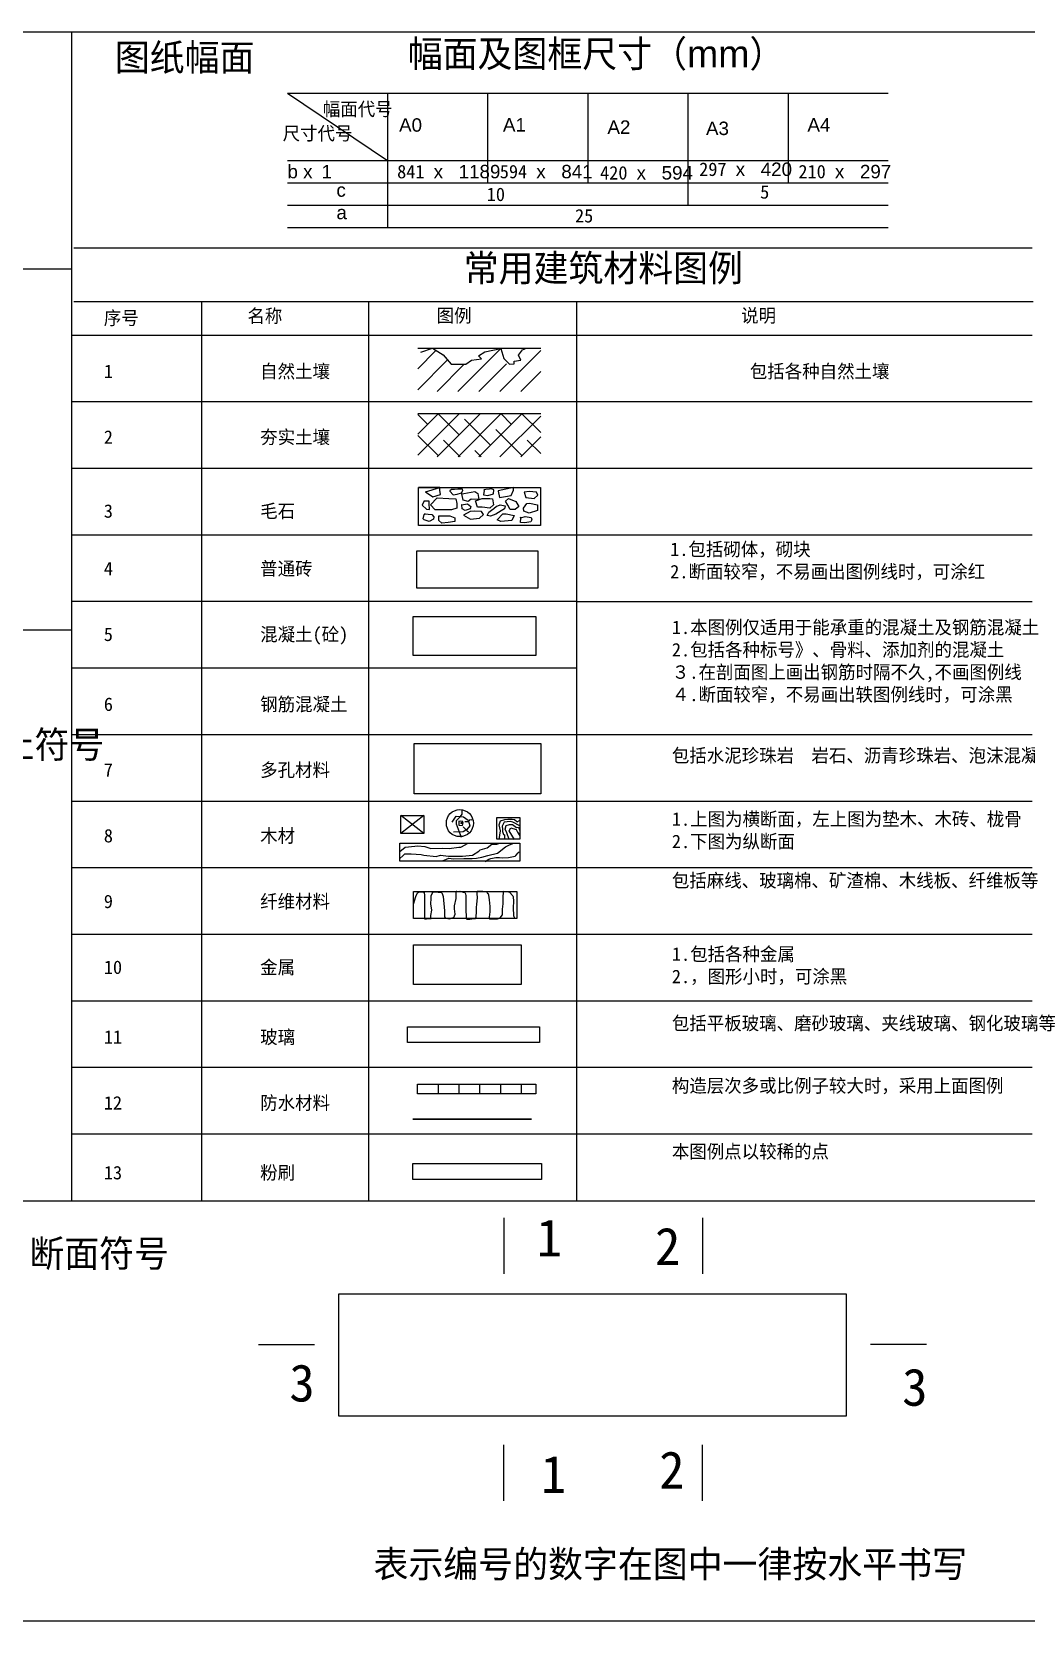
# Model space of a CAD drawing. Header units: metres. Extents: x -3732 to 0, y 0 to 35482.
# Drawn here: x -3530.2 to -3423.5, y 35310.8 to 35481.3 of the extents above; entities that cross this region are included whole.
import ezdxf

# ---------------------------------------------------------------- set-up
doc = ezdxf.new("R2010")
doc.units = ezdxf.units.M
for name, color, linetype in [('文本', 7, 'Continuous'), ('粗实线', 7, 'Continuous'), ('细实线', 2, 'Continuous'), ('超细实线', 1, 'Continuous')]:
    doc.layers.add(name, color=color, linetype=linetype)

# ---------------------------------------------------------------- blocks, each defined once
blk = doc.blocks.new('wef')
at = {"layer": '粗实线'}
for p, q in [((-3488.77, 35440.37), (-3475.59, 35440.37)), ((-3488.77, 35435.91), (-3484.31, 35440.37)), ((-3488.77, 35438.15), (-3486.55, 35440.37)), ((-3487.71, 35439.21), (-3488.77, 35440.28)), ((-3486.71, 35435.72), (-3482.06, 35440.37)), ((-3484.34, 35438.09), (-3486.62, 35440.37)), ((-3484.46, 35435.72), (-3479.82, 35440.37)), ((-3482.22, 35435.72), (-3477.57, 35440.37)), ((-3482.09, 35440.34), (-3482.13, 35440.37)), ((-3479.97, 35435.72), (-3475.59, 35440.1)), ((-3478.73, 35439.21), (-3479.88, 35440.37)), ((-3475.59, 35438.32), (-3477.64, 35440.37)), ((-3480.97, 35436.97), (-3483.78, 35439.77)), ((-3477.6, 35435.85), (-3480.41, 35438.65)), ((-3486.58, 35435.85), (-3488.77, 35438.03)), ((-3484.22, 35435.72), (-3486.02, 35437.53)), ((-3477.73, 35435.72), (-3475.59, 35437.86)), ((-3475.59, 35436.08), (-3477.04, 35437.53)), ((-3481.97, 35435.72), (-3482.66, 35436.41))]:
    blk.add_line(p, q, dxfattribs=at)
blk = doc.blocks.new('asdas')
at = {"layer": '粗实线'}
for points in [[(2.03, -1.59), (2.83, -2.15), (3.65, -1.87), (3.57, -1.41), (3.57, -1.12), (1.29, -1.12)], [(2.03, -1.59), (3.57, -1.12)], [(10.95, -2.33), (11.72, -2.64), (12.03, -3.16), (11.65, -3.49), (11.11, -3.49), (11.11, -3.49), (10.87, -3.03), (10.62, -2.62), (10.95, -2.33)]]:
    blk.add_lwpolyline(points, dxfattribs=at)
for points in [[(1.29, -1.12), (14.38, -1.12), (14.38, -5.22), (1.29, -5.22)], [(4.65, -1.54), (4.99, -1.92), (5.42, -1.85), (5.91, -1.72), (6.04, -1.46), (5.99, -1.33), (5.5, -1.33), (5.14, -1.36), (4.81, -1.36), (4.65, -1.51)], [(6.14, -1.77), (7.33, -1.56), (7.66, -1.79), (7.75, -2.44), (6.94, -2.39), (6.61, -2.64), (6.07, -2.51), (5.94, -1.8), (6.14, -1.77)], [(8.33, -1.46), (8.25, -1.92), (8.71, -2), (9.33, -1.82), (9.36, -1.38), (9.13, -1.28), (8.89, -1.31), (8.51, -1.36), (8.3, -1.38)], [(9.82, -1.54), (9.97, -2.21), (10.62, -2.1), (11.21, -2.01), (11.47, -1.43), (11.47, -1.12), (11.47, -1.12), (9.81, -1.5)], [(12.62, -1.64), (12.78, -2.21), (13.7, -2.33), (14.09, -1.95), (13.93, -1.64), (13.16, -1.56), (12.62, -1.64)], [(1.85, -2.64), (1.67, -3.03), (2.13, -3.46), (2.47, -3.49), (2.47, -3.31), (2.41, -3.03), (2.41, -2.59), (2.08, -2.59), (1.87, -2.62)], [(2.57, -2.98), (3.29, -2.23), (4.52, -2.31), (5.28, -2.36), (5.4, -2.87), (5.4, -3.36), (4.83, -3.54), (3.8, -3.54), (3.08, -3.54), (2.57, -2.98), (2.57, -2.98)], [(5.89, -3), (6.55, -2.9), (6.89, -3.16), (6.84, -3.44), (6.27, -3.59), (5.96, -3.41), (5.94, -3)], [(7.38, -2.57), (8.12, -2.31), (8.95, -2.33), (9.21, -2.34), (9.31, -2.98), (8.95, -3.34), (8.1, -3.23), (7.61, -3.23), (7.38, -2.57), (7.38, -2.57)], [(9.61, -3.18), (10.03, -3), (10.57, -3.1), (10.51, -3.44), (10.15, -3.64), (9.59, -3.98), (9, -4.21), (8.64, -4.13), (8.84, -3.8), (9.1, -3.57), (9.36, -3.39), (9.64, -3.13)], [(13.19, -2.82), (14.06, -3), (14.06, -3.62), (13.16, -3.88), (12.57, -3.67), (12.55, -3.36), (12.91, -2.87), (13.19, -2.82)], [(1.93, -3.95), (2.72, -4.03), (2.93, -4.29), (2.9, -4.54), (2.41, -4.8), (1.9, -4.62), (1.77, -4.49), (1.9, -4.03), (1.98, -3.95)], [(3.55, -4.18), (4.65, -4.16), (5.19, -4.39), (5.17, -4.8), (4.45, -4.88), (3.77, -4.95), (3.47, -4.67), (3.47, -4.67), (3.46, -4.19), (3.55, -4.18)], [(6.12, -4.11), (6.86, -4.52), (7.81, -4.41), (8.25, -4.03), (8.05, -3.7), (7.3, -3.67), (6.84, -3.72), (6.12, -4.11)], [(10.32, -3.97), (10.67, -3.95), (11.54, -4.13), (11.31, -4.67), (10.13, -4.8), (9.72, -4.59), (10.32, -3.97)], [(12.26, -4.39), (12.73, -4.26), (13.37, -4.36), (13.45, -4.59), (13.32, -4.83), (12.67, -4.93), (12.21, -4.88), (12.26, -4.41), (12.24, -4.31)]]:
    blk.add_lwpolyline(points, close=True, dxfattribs=at)
blk = doc.blocks.new('ar43wfe')
at = {"layer": '粗实线'}
for p, q in [((-11.44, 2.71), (1.74, 2.71)), ((-11.44, 0.49), (-9.5, 2.43)), ((-7.14, -1.94), (-2.54, 2.65)), ((-4.77, 2.67), (-4.8, 2.71)), ((-4.77, 2.67), (-4.73, 2.71)), ((-2.65, -1.94), (1.74, 2.44)), ((-11.44, -1.76), (-8.25, 1.43)), ((-9.38, -1.94), (-6.47, 0.97)), ((-4.89, -1.94), (-1.94, 1.01)), ((-0.4, -1.94), (1.74, 0.2))]:
    blk.add_line(p, q, dxfattribs=at)
blk.add_lwpolyline([(-11.1, 2.27), (-9.86, 2.71), (-8.71, 1.99), (-7.88, 0.97), (-6.28, 0.97), (-5.69, 1.39), (-4.62, 1.55), (-4.94, 1.86), (-4.24, 2.31), (-2.54, 2.65), (-2.22, 1.57), (-1.62, 0.97), (-1.11, 1.03), (-1.11, 1.29), (-0.4, 1.42), (-0.63, 1.93), (-0.21, 2.5), (-0.02, 2.57), (0.17, 2.69), (0.17, 2.71)], dxfattribs=at)
blk = doc.blocks.new('erwesad')
at = {"layer": '粗实线'}
blk.add_lwpolyline([(-7.55, 1.33), (5.41, 1.33), (5.41, -2.65), (-7.55, -2.65)], close=True, dxfattribs=at)
blk = doc.blocks.new('ewrwer')
at = {"layer": '粗实线'}
blk.add_lwpolyline([(-6.73, 1.94), (6.43, 1.94), (6.43, -2.24), (-6.73, -2.24)], close=True, dxfattribs=at)
blk = doc.blocks.new('erewf')
at = {"layer": '粗实线'}
blk.add_lwpolyline([(-6.38, 0.82), (7.42, 0.82), (7.42, -0.88), (-6.38, -0.88)], close=True, dxfattribs=at)
blk = doc.blocks.new('wer')
at = {"layer": '粗实线'}
for p, q in [((8.04, -0.09), (-4.69, -0.09)), ((-4.69, -0.09), (8.04, -0.09)), ((8.04, -0.1), (-4.69, -0.1))]:
    blk.add_line(p, q, dxfattribs=at)
blk = doc.blocks.new('qwre2w')
at = {"layer": '粗实线'}
for p, q in [((-4.71, 1.15), (-4.71, 0.1)), ((-2.49, 1.15), (-2.49, 0.1)), ((-0.27, 1.15), (-0.27, 0.1)), ((1.96, 1.15), (1.96, 0.1)), ((4.18, 1.15), (4.18, 0.1))]:
    blk.add_line(p, q, dxfattribs=at)
blk.add_lwpolyline([(-6.93, 1.15), (5.77, 1.15), (5.77, 0.1), (-6.93, 0.1)], close=True, dxfattribs=at)
blk = doc.blocks.new('erw')
at = {"layer": '粗实线'}
blk.add_lwpolyline([(-6.4, 1.45), (7.75, 1.45), (7.75, -0.23), (-6.4, -0.23)], close=True, dxfattribs=at)
blk = doc.blocks.new('wetdf')
at = {"layer": '粗实线'}
blk.add_lwpolyline([(-4.1, 2.61), (7.45, 2.61), (7.45, -1.67), (-4.1, -1.67)], close=True, dxfattribs=at)
blk = doc.blocks.new('ewt')
at = {"layer": '粗实线'}
blk.add_lwpolyline([(-5.15, 0.31), (-4.9, 1.14), (-4.8, 1.39), (-4.72, 1.51), (-4.62, 1.61), (-4.4, 1.64), (-4.19, 1.64), (-4.02, 1.56), (-3.97, 1.24), (-3.97, 1.11), (-3.97, 0.81), (-3.97, 0.63), (-3.99, 0.23), (-3.99, -0.12), (-3.97, -0.75), (-3.97, -1.27), (-3.84, -1.27), (-3.77, -1.27), (-3.27, -1.22), (-3.29, -1.07), (-3.29, -0.92), (-3.19, -0.32), (-3.29, 0.36), (-3.27, 0.93), (-3.27, 1.21), (-3.17, 1.46), (-3.06, 1.64), (-2.51, 1.61), (-2.44, 1.59), (-2.21, 1.59), (-2.11, 1.54), (-2.04, 1.34), (-1.99, 1.14), (-1.83, -0.42), (-1.83, -0.72), (-1.83, -1.07), (-1.73, -1.2), (-1.63, -1.2), (-1.48, -1.22), (-1.26, -1.25), (-1.11, -1.2), (-1.01, -1.17), (-0.91, -1.17), (-0.83, -1.12), (-0.7, -0.75), (-0.75, -0.19), (-0.75, 0.13), (-0.6, 0.91), (-0.6, 1.71), (-0.53, 1.71), (-0.28, 1.66), (-0.2, 1.71), (0.15, 1.61), (0.35, 1.56), (0.4, 1.41), (0.45, 1.21), (0.45, 0.91), (0.45, 0.51), (0.45, -0.24), (0.45, -0.37), (0.48, -0.97), (0.48, -1.22), (0.55, -1.32), (0.88, -1.3), (1.1, -1.25), (1.5, -1.22), (1.55, -1.12), (1.58, -0.44), (1.58, -0.04), (1.63, 0.31), (1.71, 0.98), (1.68, 1.44), (1.68, 1.69), (2.13, 1.69), (2.26, 1.69), (2.66, 1.66), (2.79, 1.46), (2.84, 1.44), (2.89, 1.26), (2.94, 0.78), (2.99, 0.41), (3.01, 0.06), (3.04, -0.34), (3.04, -0.5), (2.96, -1.1), (2.94, -1.17), (3.04, -1.3), (3.26, -1.25), (3.71, -1.27), (3.86, -1.25), (4.14, -1.17), (4.37, -0.85), (4.37, -0.22), (4.44, 0.36), (4.44, 0.93), (4.44, 1.21), (4.52, 1.69), (4.89, 1.66), (5.15, 1.59), (5.5, 1.21), (5.52, 1.09), (5.55, 0.63), (5.52, -0.07), (5.57, -0.9), (5.6, -1.02), (5.72, -1.22)], dxfattribs=at)
blk.add_lwpolyline([(-5.16, 1.65), (5.93, 1.65), (5.93, -1.22), (-5.16, -1.22)], close=True, dxfattribs=at)
blk = doc.blocks.new('qwerfd')
at = {"layer": '粗实线'}
for points in [[(-6.51, -0.58), (-6.21, -0.31), (-5.99, -0.09), (-5.29, -0.09), (-4.23, -0.17), (-3.94, -0.25), (-2.64, -0.39), (-2.15, -0.25), (-1.29, -0.33), (0.2, -0.33), (1.28, -0.22), (1.96, 0.18), (2.09, 0.32), (2.85, 0.56), (3.34, 0.96), (3.88, 0.94), (4.2, 1.05)], [(-6.51, 0.15), (-5.94, 0.61), (-5.59, 0.67), (-4.59, 0.75), (-3.83, 0.69), (-3.21, 0.48), (-1.99, 0.51), (-1.23, 0.48), (-0.2, 0.64), (0.04, 0.61), (0.47, 0.86), (0.74, 1.02)], [(-1.94, -0.85), (-1.26, -0.55), (-0.75, -0.63), (0.36, -0.6), (1.23, -0.6), (1.69, -0.55), (2.28, -0.44), (2.91, -0.28), (3.96, -0.03), (4.83, 0.67), (5.23, 0.86), (5.72, 1.05)], [(2.63, -0.9), (3.01, -0.66), (3.23, -0.58), (3.77, -0.47), (3.91, -0.47), (4.18, -0.49), (4.47, -0.52), (5.12, -0.47), (5.85, -0.36), (5.91, -0.28), (6.18, 0.02), (6.29, 0.13)]]:
    blk.add_lwpolyline(points, dxfattribs=at)
blk.add_lwpolyline([(-6.51, 1.04), (6.34, 1.04), (6.34, -0.89), (-6.51, -0.89)], close=True, dxfattribs=at)
blk = doc.blocks.new('wetgf')
at = {"layer": '粗实线'}
blk.add_lwpolyline([(-3480.28, 35397.03), (-3477.84, 35397.03), (-3477.84, 35394.69), (-3480.28, 35394.69)], close=True, dxfattribs=at)
for points in [[(-3480.06, 35394.67), (-3479.89, 35395.6), (-3479.98, 35395.91), (-3480.03, 35396.25), (-3479.89, 35396.66), (-3479.44, 35396.8), (-3479.1, 35396.86), (-3478.65, 35396.86), (-3478.41, 35396.82), (-3478.16, 35396.61), (-3478.12, 35396.57), (-3477.85, 35396.71)], [(-3477.82, 35396.13), (-3478.59, 35396.51), (-3478.88, 35396.59), (-3479.52, 35396.51), (-3479.71, 35396.1), (-3479.67, 35395.77), (-3479.67, 35395.53), (-3479.58, 35395.2), (-3479.49, 35395.15), (-3479.47, 35394.66)], [(-3478.99, 35394.66), (-3479.22, 35395.37), (-3479.41, 35395.78), (-3479.28, 35396.17), (-3478.94, 35396.26), (-3478.61, 35396.26), (-3478.2, 35395.95), (-3477.98, 35395.99), (-3477.82, 35395.61)], [(-3478.4, 35394.65), (-3478.99, 35395.59), (-3478.8, 35395.9), (-3478.23, 35395.74), (-3478.07, 35395.46), (-3477.83, 35395.05)]]:
    blk.add_lwpolyline(points, dxfattribs=at)
blk = doc.blocks.new('qwersa')
at = {"layer": '粗实线'}
for points in [[(-3484.1, 35394.89), (-3484.62, 35396.31), (-3484.62, 35396.69), (-3484.38, 35396.95), (-3484.19, 35397.12), (-3484, 35397.39), (-3484, 35397.6), (-3484, 35397.77), (-3484, 35397.77)], [(-3485.1, 35396.54), (-3484.66, 35397.16), (-3483.87, 35397.09), (-3483.37, 35396.75), (-3483.2, 35396.14), (-3483.51, 35395.74), (-3483.89, 35395.48), (-3484.94, 35395.46)], [(-3484.38, 35396.58), (-3484.38, 35396.22), (-3483.98, 35396.16), (-3483.89, 35396.44), (-3483.94, 35396.61), (-3484.19, 35396.63), (-3484.4, 35396.58)], [(-3484.17, 35396.44), (-3484.11, 35396.37), (-3484.02, 35396.44), (-3484.08, 35396.5), (-3484.17, 35396.46), (-3484.17, 35396.42), (-3484.13, 35396.39)], [(-3483.91, 35396.03), (-3483.47, 35395.59), (-3483.32, 35395.48)], [(-3483.72, 35396.58), (-3483.39, 35396.58), (-3483.24, 35396.73), (-3483.19, 35396.8), (-3483.05, 35396.77), (-3482.94, 35396.8)]]:
    blk.add_lwpolyline(points, dxfattribs=at)
blk.add_circle((-3484.26, 35396.42), 1.45, dxfattribs=at)
blk = doc.blocks.new('qy4gd')
at = {"layer": '粗实线'}
for p, q in [((1.32, -1.27), (-1.13, 0.67)), ((1.32, 0.67), (-1.13, -1.27))]:
    blk.add_line(p, q, dxfattribs=at)
blk.add_lwpolyline([(-1.13, 0.67), (1.32, 0.67), (1.32, -1.27), (-1.13, -1.27)], close=True, dxfattribs=at)
blk = doc.blocks.new('wrtg')
at = {"layer": '粗实线'}
blk.add_lwpolyline([(-6.46, 2.7), (7.11, 2.7), (7.11, -2.7), (-6.46, -2.7)], close=True, dxfattribs=at)

msp = doc.modelspace()

# ---------------------------------------------------------------- linework, layer by layer
at = {"layer": '粗实线'}
for p, q in [((-3525.89, 35355.91), (-3525.89, 35481.33)), ((-3502.75, 35474.76), (-3438.33, 35474.76)), ((-3502.75, 35474.76), (-3492.02, 35467.53)), ((-3492.02, 35474.76), (-3492.02, 35460.3)), ((-3481.28, 35474.76), (-3481.28, 35465.1)), ((-3470.54, 35474.76), (-3470.54, 35465.12)), ((-3459.8, 35474.76), (-3459.8, 35462.71)), ((-3449.06, 35474.76), (-3449.06, 35465.12)), ((-3502.75, 35467.53), (-3438.33, 35467.53)), ((-3502.75, 35465.12), (-3438.33, 35465.12)), ((-3502.75, 35462.71), (-3438.33, 35462.71)), ((-3438.33, 35460.3), (-3502.75, 35460.3)), ((-3525.67, 35458.14), (-3422.89, 35458.14)), ((-3732.35, 35455.91), (-3525.89, 35455.91)), ((-3422.78, 35452.34), (-3525.67, 35452.34)), ((-3511.99, 35452.34), (-3511.99, 35355.91)), ((-3494.05, 35452.34), (-3494.05, 35355.91)), ((-3471.74, 35452.34), (-3471.74, 35355.91)), ((-3422.89, 35448.76), (-3525.89, 35448.76)), ((-3422.89, 35441.62), (-3525.89, 35441.62)), ((-3422.89, 35434.48), (-3525.89, 35434.48)), ((-3422.89, 35427.33), (-3525.89, 35427.33)), ((-3471.74, 35420.19), (-3525.89, 35420.19)), ((-3471.74, 35420.19), (-3422.89, 35420.19)), ((-3628.89, 35417.16), (-3525.89, 35417.16)), ((-3471.74, 35413.05), (-3525.89, 35413.05)), ((-3422.89, 35405.91), (-3525.89, 35405.91)), ((-3422.89, 35398.76), (-3525.89, 35398.76)), ((-3422.89, 35391.62), (-3525.89, 35391.62)), ((-3422.89, 35384.48), (-3525.89, 35384.48)), ((-3422.89, 35377.33), (-3525.89, 35377.33)), ((-3422.89, 35370.19), (-3525.89, 35370.19)), ((-3422.89, 35363.05), (-3525.89, 35363.05)), ((-3732.35, 35355.91), (-3216.89, 35355.91)), ((-3479.56, 35354.07), (-3479.56, 35348.07)), ((-3458.25, 35354.07), (-3458.25, 35348.07)), ((-3505.85, 35340.48), (-3499.85, 35340.48)), ((-3434.22, 35340.48), (-3440.22, 35340.48)), ((-3479.56, 35323.72), (-3479.56, 35329.72)), ((-3458.25, 35323.72), (-3458.25, 35329.72))]:
    msp.add_line(p, q, dxfattribs=at)
msp.add_lwpolyline([(-3732.35, 35481.33), (-3319.89, 35481.33), (-3319.89, 35310.79), (-3732.35, 35310.79)], close=True, dxfattribs=at)
at = {"layer": '超细实线'}
msp.add_lwpolyline([(-3497.24, 35345.92), (-3442.84, 35345.92), (-3442.84, 35332.78), (-3497.24, 35332.78)], close=True, dxfattribs=at)

# ---------------------------------------------------------------- block references
at = {"layer": '粗实线'}
for name, p in [('ar43wfe', (-3477.33, 35444.69)), ('wef', (0, 0)), ('asdas', (-3489.98, 35433.57)), ('erwesad', (-3481.31, 35424.3)), ('ewrwer', (-3482.53, 35416.65)), ('wrtg', (-3482.7, 35402.28)), ('qwersa', (0, 0)), ('qy4gd', (-3489.46, 35396.57)), ('wetgf', (0, 0)), ('qwerfd', (-3484.18, 35393.22)), ('ewt', (-3484.07, 35387.42)), ('wetdf', (-3485.12, 35380.77)), ('erw', (-3483.47, 35373.11)), ('qwre2w', (-3481.87, 35367.28)), ('wer', (-3484.62, 35364.76)), ('erewf', (-3482.92, 35359.08))]:
    msp.add_blockref(name, p, dxfattribs=at)

# ---------------------------------------------------------------- texts
at = {"layer": '文本', "char_height": 2.88, "attachment_point": 1}
for s, insert in [('\\pi-2.4,l2.4,t2.4; 幅面及图框尺寸（{\\fArial|b0|i0|c0|p32;mm}）', (-3491.81, 35480.41)), ('\\pi-2.4,l2.4,t2.4;图纸幅面', (-3521.27, 35480.02)), ('常用建筑材料图例', (-3483.85, 35457.41)), ('箭头寸起止符号', (-3548.6, 35406.29)), ('\\pi-1.2,l1.2,t1.2;断面符号', (-3530.44, 35351.68)), ('\\pi-1.44,l1.44,t1.44;{\\C6;表示编号的数字在图中一律按水平书写}', (-3493.52, 35318.36))]:
    msp.add_mtext(s, dxfattribs=dict(at, insert=insert))
at = {"layer": '粗实线', "char_height": 4, "attachment_point": 1}
for s, insert in [('1', (-3476.03, 35353.93)), ('2', (-3463.33, 35353.02)), ('3', (-3502.55, 35338.36)), ('3', (-3436.82, 35337.91)), ('1', (-3475.57, 35328.56)), ('2', (-3462.88, 35329.02))]:
    msp.add_mtext(s, dxfattribs=dict(at, insert=insert))
at = {"layer": '细实线'}
msp.add_text('幅面代号', height=1.44, dxfattribs=at).set_placement((-3498.96, 35472.32))
at = {"layer": '细实线', "char_height": 1.44, "attachment_point": 1}
for s, insert in [('尺寸代号', (-3503.27, 35471.15)), ('{\\fArial|b0|i0|c0|p32;A0}', (-3490.78, 35472.05)), ('{\\fArial|b0|i0|c0|p32;A1}', (-3479.64, 35472.07)), ('{\\fArial|b0|i0|c0|p32;A2}', (-3468.43, 35471.82)), ('{\\fArial|b0|i0|c0|p32;A3}', (-3457.86, 35471.69)), ('{\\fArial|b0|i0|c0|p32;A4}', (-3446.98, 35472.07)), ('297 {\\fArial|b0|i0|c0|p32;x   420}', (-3458.59, 35467.3)), ('{\\fArial|b0|i0|c0|p32;b \\fArial|b0|i0|c204|p32;х} {\\fArial|b0|i0|c134|p32;1}', (-3502.75, 35467.05)), ('841 {\\fArial|b0|i0|c0|p32;x   1189}', (-3490.99, 35467.05)), ('594 {\\fArial|b0|i0|c0|p32;x   841}', (-3479.98, 35467.05)), ('420 {\\fArial|b0|i0|c0|p32;x   594}', (-3469.22, 35466.92)), ('210 {\\fArial|b0|i0|c0|p32;x   297}', (-3447.95, 35467.05)), ('{\\fArial|b0|i0|c0|p32;c }', (-3497.5, 35465.07)), ('10', (-3481.38, 35464.61)), ('5', (-3452.05, 35464.87)), ('{\\fArial|b0|i0|c0|p32;a}', (-3497.5, 35462.66)), ('25', (-3471.91, 35462.31)), ('序号', (-3522.45, 35451.34)), ('名称', (-3507.05, 35451.56)), ('图例', (-3486.75, 35451.6)), ('说明', (-3454.09, 35451.6)), ('1', (-3522.45, 35445.62)), ('自然土壤', (-3505.68, 35445.62)), ('包括各种自然土壤', (-3453.16, 35445.62)), ('2', (-3522.45, 35438.56)), ('夯实土壤', (-3505.68, 35438.56)), ('3', (-3522.45, 35430.63)), ('毛石', (-3505.68, 35430.63)), ('1.包括砌体，砌块 \\P2.断面较窄，不易画出图例线时，可涂红', (-3461.7, 35426.53)), ('普通砖', (-3505.68, 35424.45)), ('4', (-3522.45, 35424.45)), ('1.本图例仅适用于能承重的混凝土及钢筋混凝土\\P2.包括各种标号》、骨料、添加剂的混凝土\\P３.在剖面图上画出钢筋时隔不久,不画图例线\\P４.断面较窄，不易画出轶图例线时，可涂黑\\P\\P\u3000\u3000\u3000\u3000\u3000\u3000\u3000\u3000', (-3461.52, 35418.15)), ('5', (-3522.45, 35417.4)), ('混凝土(砼)', (-3505.68, 35417.4)), ('6', (-3522.45, 35409.9)), ('钢筋混凝土', (-3505.68, 35409.9)), ('包括水泥珍珠岩\u3000岩石、沥青珍珠岩、泡沫混凝土，非承重加气混凝土、泡沫塑料、软木等', (-3461.52, 35404.4)), ('7', (-3522.45, 35402.85)), ('多孔材料', (-3505.68, 35402.85)), ('1.上图为横断面，左上图为垫木、木砖、栊骨\\P2.下图为纵断面', (-3461.52, 35397.58)), ('8', (-3522.45, 35395.79)), ('木材', (-3505.68, 35395.79)), ('包括麻线、玻璃棉、矿渣棉、木线板、纤维板等', (-3461.52, 35390.99)), ('纤维材料', (-3505.68, 35388.74)), ('9', (-3522.45, 35388.74)), ('1.包括各种金属\\P2.，图形小时，可涂黑', (-3461.52, 35383.09)), ('10', (-3522.45, 35381.68)), ('金属', (-3505.68, 35381.68)), ('包括平板玻璃、磨砂玻璃、夹线玻璃、钢化玻璃等', (-3461.52, 35375.67)), ('11', (-3522.45, 35374.19)), ('玻璃', (-3505.68, 35374.19)), ('构造层次多或比例子较大时，采用上面图例', (-3461.52, 35368.97)), ('12', (-3522.45, 35367.13)), ('防水材料', (-3505.68, 35367.13)), ('本图例点以较稀的点', (-3461.52, 35361.91)), ('粉刷', (-3505.68, 35359.64)), ('13', (-3522.45, 35359.64))]:
    msp.add_mtext(s, dxfattribs=dict(at, insert=insert))

doc.saveas('drawing.dxf')
